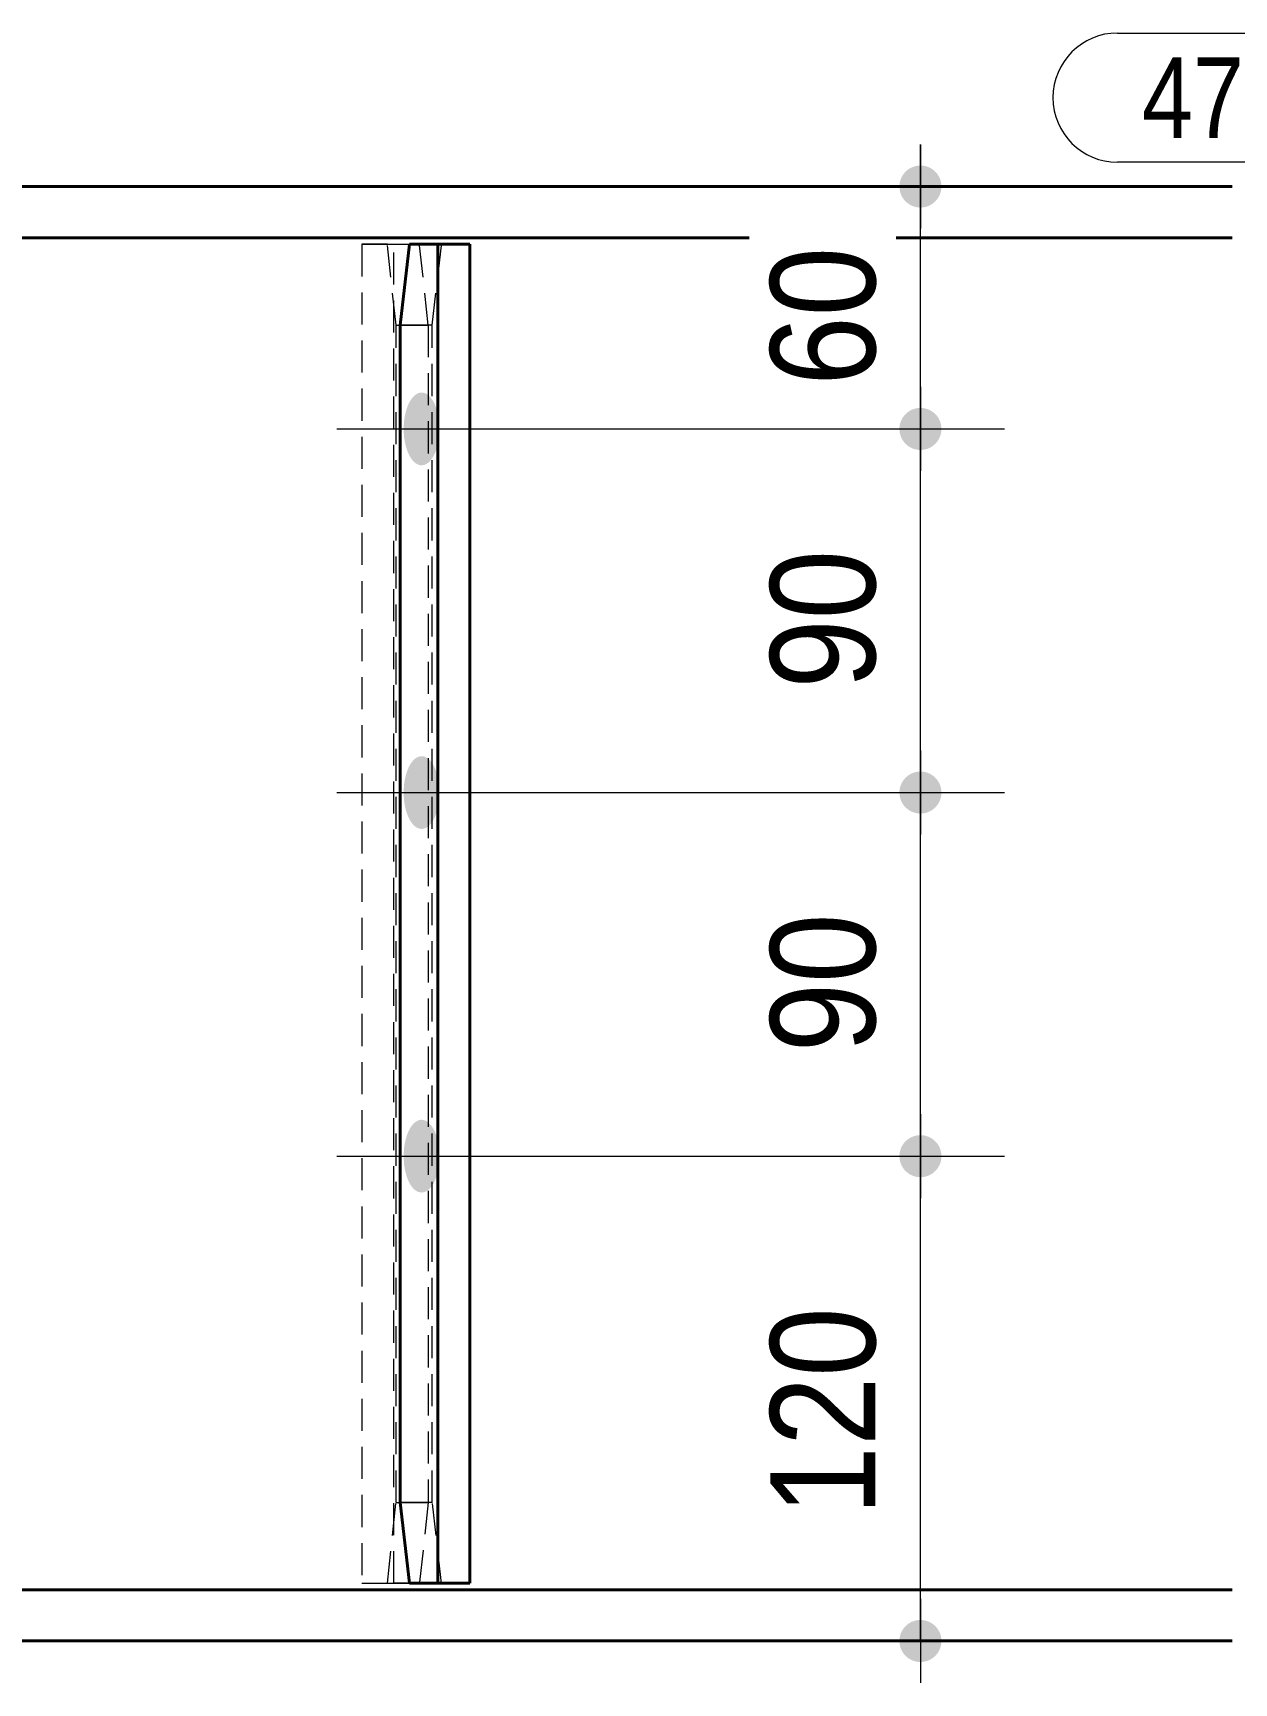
# Model space of a CAD drawing. Header units: millimetres. Extents: x 2 to 410, y 5 to 282.
# Drawn here: x 96.45 to 126.19, y 201.99 to 242.83 of the extents above; entities that cross this region are included whole.
import ezdxf

# ---------------------------------------------------------------- set-up
doc = ezdxf.new("R2010")
doc.units = ezdxf.units.MM
doc.linetypes.add('CACHE2', pattern=[1.190625, 0.79375, -0.396875])
doc.linetypes.add('INTERROMPUX2', pattern=[9.525, 6.35, -3.175])
for name, color, linetype, lineweight in [('Boulon', 7, 'Continuous', 0), ('Cache', 7, 'Continuous', 0), ('Cotation', 7, 'Continuous', 0), ('Piece', 2, 'Continuous', 0), ('Repère pièce', 3, 'Continuous', 0)]:
    doc.layers.add(name, color=color, linetype=linetype, lineweight=lineweight)
doc.styles.add('ARIAL', font='ARIAL.TTF')
doc.styles.add('COMIC_SANS_MS', font='COMIC.TTF')

# ---------------------------------------------------------------- blocks, each defined once
blk = doc.blocks.new('*A13')
at = {"layer": 'Boulon', "linetype": 'INTERROMPUX2', "lineweight": 0}
for p, q in [((103.970416, 233.027836), (109.936292, 233.027836)), ((103.970416, 224.027836), (109.936292, 224.027836)), ((103.970416, 215.027836), (109.936292, 215.027836))]:
    blk.add_line(p, q, dxfattribs=at)
blk = doc.blocks.new('*A14')
at = {"layer": 'Boulon'}
for points in [[(106.516, 232.984), (106.514, 232.94), (106.512, 232.896), (106.508, 232.852), (106.503, 232.809), (106.497, 232.767), (106.491, 232.725), (106.483, 232.683), (106.474, 232.643), (106.464, 232.604), (106.453, 232.565), (106.442, 232.528), (106.429, 232.492), (106.416, 232.457), (106.401, 232.423), (106.386, 232.391), (106.371, 232.361), (106.354, 232.332), (106.337, 232.305), (106.319, 232.28), (106.301, 232.256), (106.282, 232.234), (106.262, 232.214), (106.243, 232.196), (106.222, 232.18), (106.202, 232.167), (106.181, 232.155), (106.159, 232.145), (106.138, 232.138), (106.116, 232.132), (106.094, 232.129), (106.073, 232.128), (106.051, 232.129), (106.029, 232.132), (106.008, 232.138), (105.986, 232.145), (105.965, 232.155), (105.944, 232.167), (105.923, 232.18), (105.903, 232.196), (105.883, 232.214), (105.864, 232.234), (105.845, 232.256), (105.826, 232.28), (105.808, 232.305), (105.791, 232.332), (105.775, 232.361), (105.759, 232.391), (105.744, 232.423), (105.73, 232.457), (105.716, 232.492), (105.704, 232.528), (105.692, 232.565), (105.681, 232.604), (105.672, 232.643), (105.663, 232.683), (105.655, 232.725), (105.648, 232.767), (105.642, 232.809), (105.637, 232.852), (105.634, 232.896), (105.631, 232.94), (105.629, 232.984), (105.629, 233.028), (105.629, 233.072), (105.631, 233.116), (105.634, 233.16), (105.637, 233.203), (105.642, 233.247), (105.648, 233.289), (105.655, 233.331), (105.663, 233.372), (105.672, 233.413), (105.681, 233.452), (105.692, 233.491), (105.704, 233.528), (105.716, 233.564), (105.73, 233.599), (105.744, 233.632), (105.759, 233.664), (105.775, 233.695), (105.791, 233.724), (105.808, 233.751), (105.826, 233.776), (105.845, 233.8), (105.864, 233.822), (105.883, 233.841), (105.903, 233.859), (105.923, 233.875), (105.944, 233.889), (105.965, 233.901), (105.986, 233.911), (106.008, 233.918), (106.029, 233.924), (106.051, 233.927), (106.073, 233.928), (106.094, 233.927), (106.116, 233.924), (106.138, 233.918), (106.159, 233.911), (106.181, 233.901), (106.202, 233.889), (106.222, 233.875), (106.243, 233.859), (106.262, 233.841), (106.282, 233.822), (106.301, 233.8), (106.319, 233.776), (106.337, 233.751), (106.354, 233.724), (106.371, 233.695), (106.386, 233.664), (106.401, 233.632), (106.416, 233.599), (106.429, 233.564), (106.442, 233.528), (106.453, 233.491), (106.464, 233.452), (106.474, 233.413), (106.483, 233.372), (106.491, 233.331), (106.497, 233.289), (106.503, 233.247), (106.508, 233.203), (106.512, 233.16), (106.514, 233.116), (106.516, 233.072), (106.516, 233.028)], [(106.516, 223.984), (106.514, 223.94), (106.512, 223.896), (106.508, 223.852), (106.503, 223.809), (106.497, 223.767), (106.491, 223.725), (106.483, 223.683), (106.474, 223.643), (106.464, 223.604), (106.453, 223.565), (106.442, 223.528), (106.429, 223.492), (106.416, 223.457), (106.401, 223.423), (106.386, 223.391), (106.371, 223.361), (106.354, 223.332), (106.337, 223.305), (106.319, 223.28), (106.301, 223.256), (106.282, 223.234), (106.262, 223.214), (106.243, 223.196), (106.222, 223.18), (106.202, 223.167), (106.181, 223.155), (106.159, 223.145), (106.138, 223.138), (106.116, 223.132), (106.094, 223.129), (106.073, 223.128), (106.051, 223.129), (106.029, 223.132), (106.008, 223.138), (105.986, 223.145), (105.965, 223.155), (105.944, 223.167), (105.923, 223.18), (105.903, 223.196), (105.883, 223.214), (105.864, 223.234), (105.845, 223.256), (105.826, 223.28), (105.808, 223.305), (105.791, 223.332), (105.775, 223.361), (105.759, 223.391), (105.744, 223.423), (105.73, 223.457), (105.716, 223.492), (105.704, 223.528), (105.692, 223.565), (105.681, 223.604), (105.672, 223.643), (105.663, 223.683), (105.655, 223.725), (105.648, 223.767), (105.642, 223.809), (105.637, 223.852), (105.634, 223.896), (105.631, 223.94), (105.629, 223.984), (105.629, 224.028), (105.629, 224.072), (105.631, 224.116), (105.634, 224.16), (105.637, 224.203), (105.642, 224.247), (105.648, 224.289), (105.655, 224.331), (105.663, 224.372), (105.672, 224.413), (105.681, 224.452), (105.692, 224.491), (105.704, 224.528), (105.716, 224.564), (105.73, 224.599), (105.744, 224.632), (105.759, 224.664), (105.775, 224.695), (105.791, 224.724), (105.808, 224.751), (105.826, 224.776), (105.845, 224.8), (105.864, 224.822), (105.883, 224.841), (105.903, 224.859), (105.923, 224.875), (105.944, 224.889), (105.965, 224.901), (105.986, 224.911), (106.008, 224.918), (106.029, 224.924), (106.051, 224.927), (106.073, 224.928), (106.094, 224.927), (106.116, 224.924), (106.138, 224.918), (106.159, 224.911), (106.181, 224.901), (106.202, 224.889), (106.222, 224.875), (106.243, 224.859), (106.262, 224.841), (106.282, 224.822), (106.301, 224.8), (106.319, 224.776), (106.337, 224.751), (106.354, 224.724), (106.371, 224.695), (106.386, 224.664), (106.401, 224.632), (106.416, 224.599), (106.429, 224.564), (106.442, 224.528), (106.453, 224.491), (106.464, 224.452), (106.474, 224.413), (106.483, 224.372), (106.491, 224.331), (106.497, 224.289), (106.503, 224.247), (106.508, 224.203), (106.512, 224.16), (106.514, 224.116), (106.516, 224.072), (106.516, 224.028)], [(106.516, 214.984), (106.514, 214.94), (106.512, 214.896), (106.508, 214.852), (106.503, 214.809), (106.497, 214.767), (106.491, 214.725), (106.483, 214.683), (106.474, 214.643), (106.464, 214.604), (106.453, 214.565), (106.442, 214.528), (106.429, 214.492), (106.416, 214.457), (106.401, 214.423), (106.386, 214.391), (106.371, 214.361), (106.354, 214.332), (106.337, 214.305), (106.319, 214.28), (106.301, 214.256), (106.282, 214.234), (106.262, 214.214), (106.243, 214.196), (106.222, 214.18), (106.202, 214.167), (106.181, 214.155), (106.159, 214.145), (106.138, 214.138), (106.116, 214.132), (106.094, 214.129), (106.073, 214.128), (106.051, 214.129), (106.029, 214.132), (106.008, 214.138), (105.986, 214.145), (105.965, 214.155), (105.944, 214.167), (105.923, 214.18), (105.903, 214.196), (105.883, 214.214), (105.864, 214.234), (105.845, 214.256), (105.826, 214.28), (105.808, 214.305), (105.791, 214.332), (105.775, 214.361), (105.759, 214.391), (105.744, 214.423), (105.73, 214.457), (105.716, 214.492), (105.704, 214.528), (105.692, 214.565), (105.681, 214.604), (105.672, 214.643), (105.663, 214.683), (105.655, 214.725), (105.648, 214.767), (105.642, 214.809), (105.637, 214.852), (105.634, 214.896), (105.631, 214.94), (105.629, 214.984), (105.629, 215.028), (105.629, 215.072), (105.631, 215.116), (105.634, 215.16), (105.637, 215.203), (105.642, 215.247), (105.648, 215.289), (105.655, 215.331), (105.663, 215.372), (105.672, 215.413), (105.681, 215.452), (105.692, 215.491), (105.704, 215.528), (105.716, 215.564), (105.73, 215.599), (105.744, 215.632), (105.759, 215.664), (105.775, 215.695), (105.791, 215.724), (105.808, 215.751), (105.826, 215.776), (105.845, 215.8), (105.864, 215.822), (105.883, 215.841), (105.903, 215.859), (105.923, 215.875), (105.944, 215.889), (105.965, 215.901), (105.986, 215.911), (106.008, 215.918), (106.029, 215.924), (106.051, 215.927), (106.073, 215.928), (106.094, 215.927), (106.116, 215.924), (106.138, 215.918), (106.159, 215.911), (106.181, 215.901), (106.202, 215.889), (106.222, 215.875), (106.243, 215.859), (106.262, 215.841), (106.282, 215.822), (106.301, 215.8), (106.319, 215.776), (106.337, 215.751), (106.354, 215.724), (106.371, 215.695), (106.386, 215.664), (106.401, 215.632), (106.416, 215.599), (106.429, 215.564), (106.442, 215.528), (106.453, 215.491), (106.464, 215.452), (106.474, 215.413), (106.483, 215.372), (106.491, 215.331), (106.497, 215.289), (106.503, 215.247), (106.508, 215.203), (106.512, 215.16), (106.514, 215.116), (106.516, 215.072), (106.516, 215.028)]]:
    blk.add_hatch(color=256, dxfattribs=at).paths.add_polyline_path(points, flags=17)
at = {"layer": 'Boulon', "linetype": 'Continuous', "lineweight": 0}
for p, q in [((105.079, 233.028), (111.04, 233.028)), ((105.079, 224.028), (111.04, 224.028)), ((105.079, 215.028), (111.04, 215.028))]:
    blk.add_line(p, q, dxfattribs=at)
blk = doc.blocks.new('*A17')
at = {"layer": 'Piece', "color": 2, "linetype": 'Continuous', "lineweight": 40}
for p, q in [((126.143946, 239.027836), (71.613613, 239.027836)), ((114.187453, 237.757836), (71.613613, 237.757836)), ((126.143946, 237.757836), (117.827453, 237.757836)), ((126.143946, 204.297836), (71.613613, 204.297836)), ((126.143946, 203.027836), (71.613613, 203.027836))]:
    blk.add_line(p, q, dxfattribs=at)
blk = doc.blocks.new('*A18')
at = {"layer": 'Cache', "color": 7, "linetype": 'CACHE2', "lineweight": 20}
for p, q in [((104.591684, 237.597822), (105.387136, 237.597836)), ((105.225892, 237.597822), (104.591684, 237.597822)), ((104.591684, 237.597822), (104.592252, 204.457823)), ((105.225892, 237.597822), (106.021344, 237.597836)), ((105.438891, 235.597822), (105.225892, 237.597822)), ((105.387136, 237.597836), (106.021344, 237.597836)), ((105.387704, 204.457837), (105.387136, 237.597836)), ((106.234343, 235.597836), (106.021344, 237.597836)), ((105.438891, 235.597822), (106.234343, 235.597836)), ((105.439391, 206.457823), (105.438891, 235.597822)), ((106.234343, 235.597836), (106.234842, 206.457837)), ((105.22646, 204.457823), (105.439391, 206.457823)), ((105.439391, 206.457823), (106.234842, 206.457837)), ((106.234842, 206.457837), (106.021912, 204.457837)), ((104.592252, 204.457823), (105.387704, 204.457837)), ((104.592252, 204.457823), (105.22646, 204.457823)), ((105.22646, 204.457823), (106.021912, 204.457837)), ((106.021912, 204.457837), (105.387704, 204.457837))]:
    blk.add_line(p, q, dxfattribs=at)
blk = doc.blocks.new('*A19')
at = {"layer": 'Cache', "color": 7, "linetype": 'CACHE2', "lineweight": 20}
for p, q in [((106.336941, 235.597836), (106.565545, 237.597836)), ((106.336941, 235.597836), (105.542184, 235.597836)), ((106.336941, 206.457837), (106.336941, 235.597836)), ((106.336941, 206.457837), (105.542184, 206.457837)), ((106.565545, 204.457837), (106.336941, 206.457837))]:
    blk.add_line(p, q, dxfattribs=at)
at = {"layer": 'Piece', "color": 2, "linetype": 'Continuous', "lineweight": 40}
for p, q in [((105.542184, 235.597836), (105.770788, 237.597836)), ((105.770788, 237.597836), (107.267474, 237.597836)), ((106.472717, 204.457837), (106.472717, 237.597836)), ((107.267474, 237.597836), (107.267474, 204.457837)), ((105.542184, 235.597836), (105.542184, 206.457837)), ((105.542184, 206.457837), (105.770788, 204.457837)), ((107.267474, 204.457837), (105.770788, 204.457837))]:
    blk.add_line(p, q, dxfattribs=at)
blk = doc.blocks.new('*A85')
at = {"layer": 'Cotation'}
for points in [[(118.402, 214.508), (118.376, 214.51), (118.351, 214.513), (118.326, 214.518), (118.301, 214.523), (118.277, 214.53), (118.252, 214.538), (118.228, 214.547), (118.205, 214.558), (118.182, 214.569), (118.16, 214.582), (118.139, 214.595), (118.118, 214.61), (118.098, 214.626), (118.078, 214.643), (118.06, 214.66), (118.042, 214.679), (118.025, 214.698), (118.01, 214.718), (117.995, 214.739), (117.981, 214.761), (117.969, 214.783), (117.957, 214.806), (117.947, 214.829), (117.938, 214.853), (117.93, 214.877), (117.923, 214.901), (117.917, 214.926), (117.913, 214.952), (117.91, 214.977), (117.908, 215.002), (117.907, 215.028), (117.908, 215.053), (117.91, 215.079), (117.913, 215.104), (117.917, 215.129), (117.923, 215.154), (117.93, 215.179), (117.938, 215.203), (117.947, 215.227), (117.957, 215.25), (117.969, 215.273), (117.981, 215.295), (117.995, 215.317), (118.01, 215.338), (118.025, 215.358), (118.042, 215.377), (118.06, 215.396), (118.078, 215.413), (118.098, 215.43), (118.118, 215.446), (118.139, 215.46), (118.16, 215.474), (118.182, 215.486), (118.205, 215.498), (118.228, 215.508), (118.252, 215.517), (118.277, 215.525), (118.301, 215.532), (118.326, 215.538), (118.351, 215.542), (118.376, 215.545), (118.402, 215.547), (118.427, 215.548), (118.453, 215.547), (118.478, 215.545), (118.504, 215.542), (118.529, 215.538), (118.554, 215.532), (118.578, 215.525), (118.603, 215.517), (118.626, 215.508), (118.65, 215.498), (118.673, 215.486), (118.695, 215.474), (118.716, 215.46), (118.737, 215.446), (118.757, 215.43), (118.777, 215.413), (118.795, 215.396), (118.813, 215.377), (118.829, 215.358), (118.845, 215.338), (118.86, 215.317), (118.873, 215.295), (118.886, 215.273), (118.898, 215.25), (118.908, 215.227), (118.917, 215.203), (118.925, 215.179), (118.932, 215.154), (118.937, 215.129), (118.942, 215.104), (118.945, 215.079), (118.947, 215.053), (118.947, 215.028), (118.947, 215.002), (118.945, 214.977), (118.942, 214.952), (118.937, 214.926), (118.932, 214.901), (118.925, 214.877), (118.917, 214.853), (118.908, 214.829), (118.898, 214.806), (118.886, 214.783), (118.873, 214.761), (118.86, 214.739), (118.845, 214.718), (118.829, 214.698), (118.813, 214.679), (118.795, 214.66), (118.777, 214.643), (118.757, 214.626), (118.737, 214.61), (118.716, 214.595), (118.695, 214.582), (118.673, 214.569), (118.65, 214.558), (118.626, 214.547), (118.603, 214.538), (118.578, 214.53), (118.554, 214.523), (118.529, 214.518), (118.504, 214.513), (118.478, 214.51), (118.453, 214.508), (118.427, 214.508)], [(118.402, 202.508), (118.376, 202.51), (118.351, 202.513), (118.326, 202.518), (118.301, 202.523), (118.277, 202.53), (118.252, 202.538), (118.228, 202.547), (118.205, 202.558), (118.182, 202.569), (118.16, 202.582), (118.139, 202.595), (118.118, 202.61), (118.098, 202.626), (118.078, 202.643), (118.06, 202.66), (118.042, 202.679), (118.025, 202.698), (118.01, 202.718), (117.995, 202.739), (117.981, 202.761), (117.969, 202.783), (117.957, 202.806), (117.947, 202.829), (117.938, 202.853), (117.93, 202.877), (117.923, 202.901), (117.917, 202.926), (117.913, 202.952), (117.91, 202.977), (117.908, 203.002), (117.907, 203.028), (117.908, 203.053), (117.91, 203.079), (117.913, 203.104), (117.917, 203.129), (117.923, 203.154), (117.93, 203.179), (117.938, 203.203), (117.947, 203.227), (117.957, 203.25), (117.969, 203.273), (117.981, 203.295), (117.995, 203.317), (118.01, 203.338), (118.025, 203.358), (118.042, 203.377), (118.06, 203.396), (118.078, 203.413), (118.098, 203.43), (118.118, 203.446), (118.139, 203.46), (118.16, 203.474), (118.182, 203.486), (118.205, 203.498), (118.228, 203.508), (118.252, 203.517), (118.277, 203.525), (118.301, 203.532), (118.326, 203.538), (118.351, 203.542), (118.376, 203.545), (118.402, 203.547), (118.427, 203.548), (118.453, 203.547), (118.478, 203.545), (118.504, 203.542), (118.529, 203.538), (118.554, 203.532), (118.578, 203.525), (118.603, 203.517), (118.626, 203.508), (118.65, 203.498), (118.673, 203.486), (118.695, 203.474), (118.716, 203.46), (118.737, 203.446), (118.757, 203.43), (118.777, 203.413), (118.795, 203.396), (118.813, 203.377), (118.829, 203.358), (118.845, 203.338), (118.86, 203.317), (118.873, 203.295), (118.886, 203.273), (118.898, 203.25), (118.908, 203.227), (118.917, 203.203), (118.925, 203.179), (118.932, 203.154), (118.937, 203.129), (118.942, 203.104), (118.945, 203.079), (118.947, 203.053), (118.947, 203.028), (118.947, 203.002), (118.945, 202.977), (118.942, 202.952), (118.937, 202.926), (118.932, 202.901), (118.925, 202.877), (118.917, 202.853), (118.908, 202.829), (118.898, 202.806), (118.886, 202.783), (118.873, 202.761), (118.86, 202.739), (118.845, 202.718), (118.829, 202.698), (118.813, 202.679), (118.795, 202.66), (118.777, 202.643), (118.757, 202.626), (118.737, 202.61), (118.716, 202.595), (118.695, 202.582), (118.673, 202.569), (118.65, 202.558), (118.626, 202.547), (118.603, 202.538), (118.578, 202.53), (118.554, 202.523), (118.529, 202.518), (118.504, 202.513), (118.478, 202.51), (118.453, 202.508), (118.427, 202.508)]]:
    blk.add_hatch(color=256, dxfattribs=at).paths.add_polyline_path(points, flags=17)
at = {"layer": 'Cotation', "linetype": 'Continuous', "lineweight": 0}
for p, q in [((118.427, 216.068), (118.427, 213.988)), ((118.427, 215.028), (118.427, 216.068)), ((110.306, 215.028), (120.507, 215.028)), ((117.387, 215.028), (119.467, 215.028)), ((118.427, 203.028), (118.427, 215.028)), ((118.427, 204.068), (118.427, 201.988)), ((110.306, 203.028), (120.507, 203.028)), ((117.387, 203.028), (119.467, 203.028)), ((118.427, 203.028), (118.427, 201.988))]:
    blk.add_line(p, q, dxfattribs=at)
at = {"layer": 'Cotation'}
for p in [(118.427, 215.028), (118.427, 203.028)]:
    blk.add_point(p, dxfattribs=at)
at = {"layer": 'Cotation', "style": 'ARIAL', "width": 0.85}
blk.add_text('120', height=2.6, rotation=90.0002, dxfattribs=at).set_placement((117.307, 206.135))
blk = doc.blocks.new('*A86')
at = {"layer": 'Cotation'}
for points in [[(118.402, 223.508), (118.376, 223.51), (118.351, 223.513), (118.326, 223.518), (118.301, 223.523), (118.277, 223.53), (118.252, 223.538), (118.228, 223.547), (118.205, 223.558), (118.182, 223.569), (118.16, 223.582), (118.139, 223.595), (118.118, 223.61), (118.098, 223.626), (118.078, 223.643), (118.06, 223.66), (118.042, 223.679), (118.025, 223.698), (118.01, 223.718), (117.995, 223.739), (117.981, 223.761), (117.969, 223.783), (117.957, 223.806), (117.947, 223.829), (117.938, 223.853), (117.93, 223.877), (117.923, 223.901), (117.917, 223.926), (117.913, 223.952), (117.91, 223.977), (117.908, 224.002), (117.907, 224.028), (117.908, 224.053), (117.91, 224.079), (117.913, 224.104), (117.917, 224.129), (117.923, 224.154), (117.93, 224.179), (117.938, 224.203), (117.947, 224.227), (117.957, 224.25), (117.969, 224.273), (117.981, 224.295), (117.995, 224.317), (118.01, 224.338), (118.025, 224.358), (118.042, 224.377), (118.06, 224.396), (118.078, 224.413), (118.098, 224.43), (118.118, 224.446), (118.139, 224.46), (118.16, 224.474), (118.182, 224.486), (118.205, 224.498), (118.228, 224.508), (118.252, 224.517), (118.277, 224.525), (118.301, 224.532), (118.326, 224.538), (118.351, 224.542), (118.376, 224.545), (118.402, 224.547), (118.427, 224.548), (118.453, 224.547), (118.478, 224.545), (118.504, 224.542), (118.529, 224.538), (118.554, 224.532), (118.578, 224.525), (118.603, 224.517), (118.626, 224.508), (118.65, 224.498), (118.673, 224.486), (118.695, 224.474), (118.716, 224.46), (118.737, 224.446), (118.757, 224.43), (118.777, 224.413), (118.795, 224.396), (118.813, 224.377), (118.829, 224.358), (118.845, 224.338), (118.86, 224.317), (118.873, 224.295), (118.886, 224.273), (118.898, 224.25), (118.908, 224.227), (118.917, 224.203), (118.925, 224.179), (118.932, 224.154), (118.937, 224.129), (118.942, 224.104), (118.945, 224.079), (118.947, 224.053), (118.947, 224.028), (118.947, 224.002), (118.945, 223.977), (118.942, 223.952), (118.937, 223.926), (118.932, 223.901), (118.925, 223.877), (118.917, 223.853), (118.908, 223.829), (118.898, 223.806), (118.886, 223.783), (118.873, 223.761), (118.86, 223.739), (118.845, 223.718), (118.829, 223.698), (118.813, 223.679), (118.795, 223.66), (118.777, 223.643), (118.757, 223.626), (118.737, 223.61), (118.716, 223.595), (118.695, 223.582), (118.673, 223.569), (118.65, 223.558), (118.626, 223.547), (118.603, 223.538), (118.578, 223.53), (118.554, 223.523), (118.529, 223.518), (118.504, 223.513), (118.478, 223.51), (118.453, 223.508), (118.427, 223.508)], [(118.402, 214.508), (118.376, 214.51), (118.351, 214.513), (118.326, 214.518), (118.301, 214.523), (118.277, 214.53), (118.252, 214.538), (118.228, 214.547), (118.205, 214.558), (118.182, 214.569), (118.16, 214.582), (118.139, 214.595), (118.118, 214.61), (118.098, 214.626), (118.078, 214.643), (118.06, 214.66), (118.042, 214.679), (118.025, 214.698), (118.01, 214.718), (117.995, 214.739), (117.981, 214.761), (117.969, 214.783), (117.957, 214.806), (117.947, 214.829), (117.938, 214.853), (117.93, 214.877), (117.923, 214.901), (117.917, 214.926), (117.913, 214.952), (117.91, 214.977), (117.908, 215.002), (117.907, 215.028), (117.908, 215.053), (117.91, 215.079), (117.913, 215.104), (117.917, 215.129), (117.923, 215.154), (117.93, 215.179), (117.938, 215.203), (117.947, 215.227), (117.957, 215.25), (117.969, 215.273), (117.981, 215.295), (117.995, 215.317), (118.01, 215.338), (118.025, 215.358), (118.042, 215.377), (118.06, 215.396), (118.078, 215.413), (118.098, 215.43), (118.118, 215.446), (118.139, 215.46), (118.16, 215.474), (118.182, 215.486), (118.205, 215.498), (118.228, 215.508), (118.252, 215.517), (118.277, 215.525), (118.301, 215.532), (118.326, 215.538), (118.351, 215.542), (118.376, 215.545), (118.402, 215.547), (118.427, 215.548), (118.453, 215.547), (118.478, 215.545), (118.504, 215.542), (118.529, 215.538), (118.554, 215.532), (118.578, 215.525), (118.603, 215.517), (118.626, 215.508), (118.65, 215.498), (118.673, 215.486), (118.695, 215.474), (118.716, 215.46), (118.737, 215.446), (118.757, 215.43), (118.777, 215.413), (118.795, 215.396), (118.813, 215.377), (118.829, 215.358), (118.845, 215.338), (118.86, 215.317), (118.873, 215.295), (118.886, 215.273), (118.898, 215.25), (118.908, 215.227), (118.917, 215.203), (118.925, 215.179), (118.932, 215.154), (118.937, 215.129), (118.942, 215.104), (118.945, 215.079), (118.947, 215.053), (118.947, 215.028), (118.947, 215.002), (118.945, 214.977), (118.942, 214.952), (118.937, 214.926), (118.932, 214.901), (118.925, 214.877), (118.917, 214.853), (118.908, 214.829), (118.898, 214.806), (118.886, 214.783), (118.873, 214.761), (118.86, 214.739), (118.845, 214.718), (118.829, 214.698), (118.813, 214.679), (118.795, 214.66), (118.777, 214.643), (118.757, 214.626), (118.737, 214.61), (118.716, 214.595), (118.695, 214.582), (118.673, 214.569), (118.65, 214.558), (118.626, 214.547), (118.603, 214.538), (118.578, 214.53), (118.554, 214.523), (118.529, 214.518), (118.504, 214.513), (118.478, 214.51), (118.453, 214.508), (118.427, 214.508)]]:
    blk.add_hatch(color=256, dxfattribs=at).paths.add_polyline_path(points, flags=17)
at = {"layer": 'Cotation', "linetype": 'Continuous', "lineweight": 0}
for p, q in [((118.427, 225.068), (118.427, 222.988)), ((118.427, 224.028), (118.427, 225.068)), ((110.306, 224.028), (120.507, 224.028)), ((117.387, 224.028), (119.467, 224.028)), ((118.427, 215.028), (118.427, 224.028)), ((118.427, 216.068), (118.427, 213.988)), ((110.306, 215.028), (120.507, 215.028)), ((117.387, 215.028), (119.467, 215.028)), ((118.427, 215.028), (118.427, 213.988))]:
    blk.add_line(p, q, dxfattribs=at)
at = {"layer": 'Cotation'}
for p in [(118.427, 224.028), (118.427, 215.028)]:
    blk.add_point(p, dxfattribs=at)
at = {"layer": 'Cotation', "style": 'ARIAL', "width": 0.85}
blk.add_text('90', height=2.6, rotation=90.0002, dxfattribs=at).set_placement((117.307, 217.599))
blk = doc.blocks.new('*A87')
at = {"layer": 'Cotation'}
for points in [[(118.402, 232.508), (118.376, 232.51), (118.351, 232.513), (118.326, 232.518), (118.301, 232.523), (118.277, 232.53), (118.252, 232.538), (118.228, 232.547), (118.205, 232.558), (118.182, 232.569), (118.16, 232.582), (118.139, 232.595), (118.118, 232.61), (118.098, 232.626), (118.078, 232.643), (118.06, 232.66), (118.042, 232.679), (118.025, 232.698), (118.01, 232.718), (117.995, 232.739), (117.981, 232.761), (117.969, 232.783), (117.957, 232.806), (117.947, 232.829), (117.938, 232.853), (117.93, 232.877), (117.923, 232.901), (117.917, 232.926), (117.913, 232.952), (117.91, 232.977), (117.908, 233.002), (117.907, 233.028), (117.908, 233.053), (117.91, 233.079), (117.913, 233.104), (117.917, 233.129), (117.923, 233.154), (117.93, 233.179), (117.938, 233.203), (117.947, 233.227), (117.957, 233.25), (117.969, 233.273), (117.981, 233.295), (117.995, 233.317), (118.01, 233.338), (118.025, 233.358), (118.042, 233.377), (118.06, 233.396), (118.078, 233.413), (118.098, 233.43), (118.118, 233.446), (118.139, 233.46), (118.16, 233.474), (118.182, 233.486), (118.205, 233.498), (118.228, 233.508), (118.252, 233.517), (118.277, 233.525), (118.301, 233.532), (118.326, 233.538), (118.351, 233.542), (118.376, 233.545), (118.402, 233.547), (118.427, 233.548), (118.453, 233.547), (118.478, 233.545), (118.504, 233.542), (118.529, 233.538), (118.554, 233.532), (118.578, 233.525), (118.603, 233.517), (118.626, 233.508), (118.65, 233.498), (118.673, 233.486), (118.695, 233.474), (118.716, 233.46), (118.737, 233.446), (118.757, 233.43), (118.777, 233.413), (118.795, 233.396), (118.813, 233.377), (118.829, 233.358), (118.845, 233.338), (118.86, 233.317), (118.873, 233.295), (118.886, 233.273), (118.898, 233.25), (118.908, 233.227), (118.917, 233.203), (118.925, 233.179), (118.932, 233.154), (118.937, 233.129), (118.942, 233.104), (118.945, 233.079), (118.947, 233.053), (118.947, 233.028), (118.947, 233.002), (118.945, 232.977), (118.942, 232.952), (118.937, 232.926), (118.932, 232.901), (118.925, 232.877), (118.917, 232.853), (118.908, 232.829), (118.898, 232.806), (118.886, 232.783), (118.873, 232.761), (118.86, 232.739), (118.845, 232.718), (118.829, 232.698), (118.813, 232.679), (118.795, 232.66), (118.777, 232.643), (118.757, 232.626), (118.737, 232.61), (118.716, 232.595), (118.695, 232.582), (118.673, 232.569), (118.65, 232.558), (118.626, 232.547), (118.603, 232.538), (118.578, 232.53), (118.554, 232.523), (118.529, 232.518), (118.504, 232.513), (118.478, 232.51), (118.453, 232.508), (118.427, 232.508)], [(118.402, 223.508), (118.376, 223.51), (118.351, 223.513), (118.326, 223.518), (118.301, 223.523), (118.277, 223.53), (118.252, 223.538), (118.228, 223.547), (118.205, 223.558), (118.182, 223.569), (118.16, 223.582), (118.139, 223.595), (118.118, 223.61), (118.098, 223.626), (118.078, 223.643), (118.06, 223.66), (118.042, 223.679), (118.025, 223.698), (118.01, 223.718), (117.995, 223.739), (117.981, 223.761), (117.969, 223.783), (117.957, 223.806), (117.947, 223.829), (117.938, 223.853), (117.93, 223.877), (117.923, 223.901), (117.917, 223.926), (117.913, 223.952), (117.91, 223.977), (117.908, 224.002), (117.907, 224.028), (117.908, 224.053), (117.91, 224.079), (117.913, 224.104), (117.917, 224.129), (117.923, 224.154), (117.93, 224.179), (117.938, 224.203), (117.947, 224.227), (117.957, 224.25), (117.969, 224.273), (117.981, 224.295), (117.995, 224.317), (118.01, 224.338), (118.025, 224.358), (118.042, 224.377), (118.06, 224.396), (118.078, 224.413), (118.098, 224.43), (118.118, 224.446), (118.139, 224.46), (118.16, 224.474), (118.182, 224.486), (118.205, 224.498), (118.228, 224.508), (118.252, 224.517), (118.277, 224.525), (118.301, 224.532), (118.326, 224.538), (118.351, 224.542), (118.376, 224.545), (118.402, 224.547), (118.427, 224.548), (118.453, 224.547), (118.478, 224.545), (118.504, 224.542), (118.529, 224.538), (118.554, 224.532), (118.578, 224.525), (118.603, 224.517), (118.626, 224.508), (118.65, 224.498), (118.673, 224.486), (118.695, 224.474), (118.716, 224.46), (118.737, 224.446), (118.757, 224.43), (118.777, 224.413), (118.795, 224.396), (118.813, 224.377), (118.829, 224.358), (118.845, 224.338), (118.86, 224.317), (118.873, 224.295), (118.886, 224.273), (118.898, 224.25), (118.908, 224.227), (118.917, 224.203), (118.925, 224.179), (118.932, 224.154), (118.937, 224.129), (118.942, 224.104), (118.945, 224.079), (118.947, 224.053), (118.947, 224.028), (118.947, 224.002), (118.945, 223.977), (118.942, 223.952), (118.937, 223.926), (118.932, 223.901), (118.925, 223.877), (118.917, 223.853), (118.908, 223.829), (118.898, 223.806), (118.886, 223.783), (118.873, 223.761), (118.86, 223.739), (118.845, 223.718), (118.829, 223.698), (118.813, 223.679), (118.795, 223.66), (118.777, 223.643), (118.757, 223.626), (118.737, 223.61), (118.716, 223.595), (118.695, 223.582), (118.673, 223.569), (118.65, 223.558), (118.626, 223.547), (118.603, 223.538), (118.578, 223.53), (118.554, 223.523), (118.529, 223.518), (118.504, 223.513), (118.478, 223.51), (118.453, 223.508), (118.427, 223.508)]]:
    blk.add_hatch(color=256, dxfattribs=at).paths.add_polyline_path(points, flags=17)
at = {"layer": 'Cotation', "linetype": 'Continuous', "lineweight": 0}
for p, q in [((118.427, 234.068), (118.427, 231.988)), ((118.427, 233.028), (118.427, 234.068)), ((110.306, 233.028), (120.507, 233.028)), ((117.387, 233.028), (119.467, 233.028)), ((118.427, 224.028), (118.427, 233.028)), ((118.427, 225.068), (118.427, 222.988)), ((110.306, 224.028), (120.507, 224.028)), ((117.387, 224.028), (119.467, 224.028)), ((118.427, 224.028), (118.427, 222.988))]:
    blk.add_line(p, q, dxfattribs=at)
at = {"layer": 'Cotation'}
for p in [(118.427, 233.028), (118.427, 224.028)]:
    blk.add_point(p, dxfattribs=at)
at = {"layer": 'Cotation', "style": 'ARIAL', "width": 0.85}
blk.add_text('90', height=2.6, rotation=90.0002, dxfattribs=at).set_placement((117.307, 226.599))
blk = doc.blocks.new('*A88')
at = {"layer": 'Cotation'}
for points in [[(118.402, 238.508), (118.376, 238.51), (118.351, 238.513), (118.326, 238.518), (118.301, 238.523), (118.277, 238.53), (118.252, 238.538), (118.228, 238.547), (118.205, 238.558), (118.182, 238.569), (118.16, 238.582), (118.139, 238.595), (118.118, 238.61), (118.098, 238.626), (118.078, 238.643), (118.06, 238.66), (118.042, 238.679), (118.025, 238.698), (118.01, 238.718), (117.995, 238.739), (117.981, 238.761), (117.969, 238.783), (117.957, 238.806), (117.947, 238.829), (117.938, 238.853), (117.93, 238.877), (117.923, 238.901), (117.917, 238.926), (117.913, 238.952), (117.91, 238.977), (117.908, 239.002), (117.907, 239.028), (117.908, 239.053), (117.91, 239.079), (117.913, 239.104), (117.917, 239.129), (117.923, 239.154), (117.93, 239.179), (117.938, 239.203), (117.947, 239.227), (117.957, 239.25), (117.969, 239.273), (117.981, 239.295), (117.995, 239.317), (118.01, 239.338), (118.025, 239.358), (118.042, 239.377), (118.06, 239.396), (118.078, 239.413), (118.098, 239.43), (118.118, 239.446), (118.139, 239.46), (118.16, 239.474), (118.182, 239.486), (118.205, 239.498), (118.228, 239.508), (118.252, 239.517), (118.277, 239.525), (118.301, 239.532), (118.326, 239.538), (118.351, 239.542), (118.376, 239.545), (118.402, 239.547), (118.427, 239.548), (118.453, 239.547), (118.478, 239.545), (118.504, 239.542), (118.529, 239.538), (118.554, 239.532), (118.578, 239.525), (118.603, 239.517), (118.626, 239.508), (118.65, 239.498), (118.673, 239.486), (118.695, 239.474), (118.716, 239.46), (118.737, 239.446), (118.757, 239.43), (118.777, 239.413), (118.795, 239.396), (118.813, 239.377), (118.829, 239.358), (118.845, 239.338), (118.86, 239.317), (118.873, 239.295), (118.886, 239.273), (118.898, 239.25), (118.908, 239.227), (118.917, 239.203), (118.925, 239.179), (118.932, 239.154), (118.937, 239.129), (118.942, 239.104), (118.945, 239.079), (118.947, 239.053), (118.947, 239.028), (118.947, 239.002), (118.945, 238.977), (118.942, 238.952), (118.937, 238.926), (118.932, 238.901), (118.925, 238.877), (118.917, 238.853), (118.908, 238.829), (118.898, 238.806), (118.886, 238.783), (118.873, 238.761), (118.86, 238.739), (118.845, 238.718), (118.829, 238.698), (118.813, 238.679), (118.795, 238.66), (118.777, 238.643), (118.757, 238.626), (118.737, 238.61), (118.716, 238.595), (118.695, 238.582), (118.673, 238.569), (118.65, 238.558), (118.626, 238.547), (118.603, 238.538), (118.578, 238.53), (118.554, 238.523), (118.529, 238.518), (118.504, 238.513), (118.478, 238.51), (118.453, 238.508), (118.427, 238.508)], [(118.402, 232.508), (118.376, 232.51), (118.351, 232.513), (118.326, 232.518), (118.301, 232.523), (118.277, 232.53), (118.252, 232.538), (118.228, 232.547), (118.205, 232.558), (118.182, 232.569), (118.16, 232.582), (118.139, 232.595), (118.118, 232.61), (118.098, 232.626), (118.078, 232.643), (118.06, 232.66), (118.042, 232.679), (118.025, 232.698), (118.01, 232.718), (117.995, 232.739), (117.981, 232.761), (117.969, 232.783), (117.957, 232.806), (117.947, 232.829), (117.938, 232.853), (117.93, 232.877), (117.923, 232.901), (117.917, 232.926), (117.913, 232.952), (117.91, 232.977), (117.908, 233.002), (117.907, 233.028), (117.908, 233.053), (117.91, 233.079), (117.913, 233.104), (117.917, 233.129), (117.923, 233.154), (117.93, 233.179), (117.938, 233.203), (117.947, 233.227), (117.957, 233.25), (117.969, 233.273), (117.981, 233.295), (117.995, 233.317), (118.01, 233.338), (118.025, 233.358), (118.042, 233.377), (118.06, 233.396), (118.078, 233.413), (118.098, 233.43), (118.118, 233.446), (118.139, 233.46), (118.16, 233.474), (118.182, 233.486), (118.205, 233.498), (118.228, 233.508), (118.252, 233.517), (118.277, 233.525), (118.301, 233.532), (118.326, 233.538), (118.351, 233.542), (118.376, 233.545), (118.402, 233.547), (118.427, 233.548), (118.453, 233.547), (118.478, 233.545), (118.504, 233.542), (118.529, 233.538), (118.554, 233.532), (118.578, 233.525), (118.603, 233.517), (118.626, 233.508), (118.65, 233.498), (118.673, 233.486), (118.695, 233.474), (118.716, 233.46), (118.737, 233.446), (118.757, 233.43), (118.777, 233.413), (118.795, 233.396), (118.813, 233.377), (118.829, 233.358), (118.845, 233.338), (118.86, 233.317), (118.873, 233.295), (118.886, 233.273), (118.898, 233.25), (118.908, 233.227), (118.917, 233.203), (118.925, 233.179), (118.932, 233.154), (118.937, 233.129), (118.942, 233.104), (118.945, 233.079), (118.947, 233.053), (118.947, 233.028), (118.947, 233.002), (118.945, 232.977), (118.942, 232.952), (118.937, 232.926), (118.932, 232.901), (118.925, 232.877), (118.917, 232.853), (118.908, 232.829), (118.898, 232.806), (118.886, 232.783), (118.873, 232.761), (118.86, 232.739), (118.845, 232.718), (118.829, 232.698), (118.813, 232.679), (118.795, 232.66), (118.777, 232.643), (118.757, 232.626), (118.737, 232.61), (118.716, 232.595), (118.695, 232.582), (118.673, 232.569), (118.65, 232.558), (118.626, 232.547), (118.603, 232.538), (118.578, 232.53), (118.554, 232.523), (118.529, 232.518), (118.504, 232.513), (118.478, 232.51), (118.453, 232.508), (118.427, 232.508)]]:
    blk.add_hatch(color=256, dxfattribs=at).paths.add_polyline_path(points, flags=17)
at = {"layer": 'Cotation', "linetype": 'Continuous', "lineweight": 0}
for p, q in [((118.427, 240.068), (118.427, 237.988)), ((118.427, 239.028), (118.427, 240.068)), ((110.306, 239.028), (120.507, 239.028)), ((117.387, 239.028), (119.467, 239.028)), ((118.427, 233.028), (118.427, 239.028)), ((118.427, 234.068), (118.427, 231.988)), ((110.306, 233.028), (120.507, 233.028)), ((117.387, 233.028), (119.467, 233.028)), ((118.427, 233.028), (118.427, 231.988))]:
    blk.add_line(p, q, dxfattribs=at)
at = {"layer": 'Cotation'}
for p in [(118.427, 239.028), (118.427, 233.028)]:
    blk.add_point(p, dxfattribs=at)
at = {"layer": 'Cotation', "style": 'ARIAL', "width": 0.85}
blk.add_text('60', height=2.6, rotation=90.0002, dxfattribs=at).set_placement((117.307, 234.099))
blk = doc.blocks.new('*A89')
at = {"layer": 'Repère pièce', "linetype": 'Continuous', "lineweight": 0}
for p, q in [((123.310135, 242.827836), (127.765995, 242.827836)), ((127.765995, 239.627836), (123.310135, 239.627836))]:
    blk.add_line(p, q, dxfattribs=at)
for centre, start, end in [((123.310135, 241.227836), 90, 270), ((127.765995, 241.227836), 270, 90)]:
    blk.add_arc(centre, 1.6, start, end, dxfattribs=at)
at = {"layer": 'Repère pièce', "style": 'COMIC_SANS_MS', "width": 0.85}
blk.add_text('47', height=2, dxfattribs=at).set_placement((123.910135, 240.227836))

msp = doc.modelspace()

# ---------------------------------------------------------------- block references
at = {"lineweight": 0}
for name in ['*A89', '*A88', '*A17', '*A18', '*A19', '*A87', '*A14', '*A13', '*A86', '*A85']:
    msp.add_blockref(name, (0, 0), dxfattribs=at)

doc.saveas('drawing.dxf')
